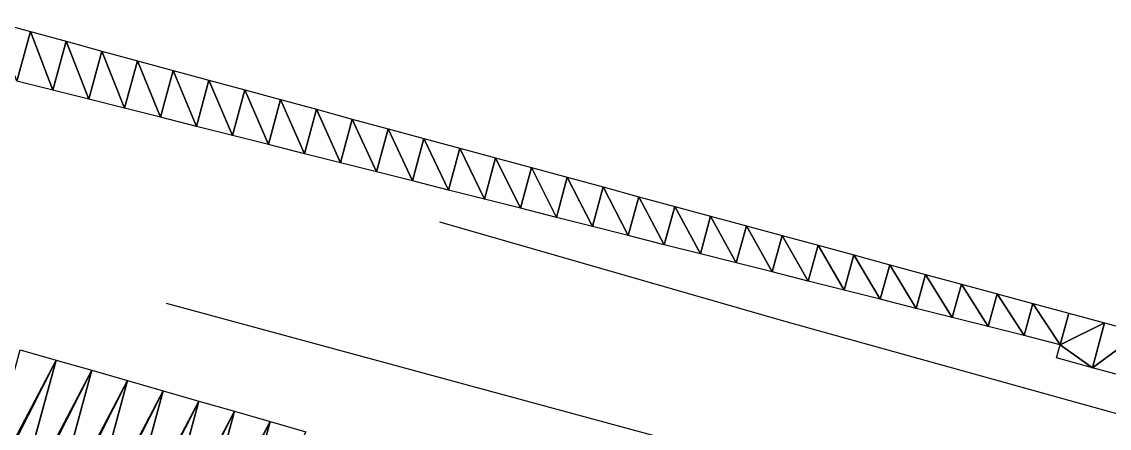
# Model space of a CAD drawing. Header units: metres. Extents: x 1882598 to 1885460, y 3171405 to 3171756.
# Drawn here: x 1883917.44 to 1883946.74, y 3171654.65 to 3171665.61 of the extents above; entities that cross this region are included whole.
import ezdxf

# ---------------------------------------------------------------- set-up
doc = ezdxf.new("R2010")
doc.units = ezdxf.units.M
doc.header["$MEASUREMENT"] = 0
doc.layers.add('00DR-R_HTA_Cl A', color=7, linetype='Continuous', true_color=0xcc0000)
doc.layers.add('Triangles surfaces projet', color=7, linetype='Continuous', true_color=0x848484)
doc.layers.add('Route - 27-28_RD561 IndG - Axe', color=1, linetype='Continuous')

msp = doc.modelspace()

# ---------------------------------------------------------------- linework, layer by layer
at = {"layer": '00DR-R_HTA_Cl A'}
msp.add_polyline3d([(1884140.277, 3171610.57, 149.882), (1884136.851, 3171603.855, 149.912), (1884134.819, 3171602.511, 149.943), (1884132.256, 3171602.571, 150.138), (1884128.626, 3171603.053, 150.295), (1884107.67, 3171608.875, 150.512), (1884091.849, 3171613.414, 150.792), (1884073.796, 3171618.552, 150.837), (1884047.812, 3171625.888, 151.097), (1884023.878, 3171632.74, 151.242), (1884015.443, 3171635.257, 151.2), (1884008.357, 3171637.466, 151.195), (1884002.02, 3171639.346, 151.252), (1883996.948, 3171640.747, 151.278), (1883973.83, 3171647.563, 151.576), (1883938.033, 3171657.516, 151.837), (1883928.705, 3171660.207, 152.712)], dxfattribs=at)
at = {"layer": 'Route - 27-28_RD561 IndG - Axe'}
msp.add_line((1883921.327, 3171658.024), (1884164.823, 3171592.026), dxfattribs=at)
at = {"layer": 'Triangles surfaces projet'}
for points in [[(1883917.31, 3171664.008, 152.054), (1883916.714, 3171665.606, 152.026), (1883917.675, 3171665.342, 152.02), (1883917.31, 3171664.008, 152.054)], [(1883917.675, 3171665.342, 152.37), (1883917.31, 3171664.008, 152.404), (1883916.714, 3171665.606, 152.376), (1883917.675, 3171665.342, 152.37)], [(1883917.31, 3171664.008, 152.054), (1883917.675, 3171665.342, 152.02), (1883918.277, 3171663.763, 152.048), (1883917.31, 3171664.008, 152.054)], [(1883918.277, 3171663.763, 152.398), (1883917.31, 3171664.008, 152.404), (1883917.675, 3171665.342, 152.37), (1883918.277, 3171663.763, 152.398)], [(1883917.675, 3171665.342, 152.02), (1883918.637, 3171665.078, 152.014), (1883918.277, 3171663.763, 152.048), (1883917.675, 3171665.342, 152.02)], [(1883918.637, 3171665.078, 152.364), (1883918.277, 3171663.763, 152.398), (1883917.675, 3171665.342, 152.37), (1883918.637, 3171665.078, 152.364)], [(1883918.277, 3171663.763, 152.048), (1883918.637, 3171665.078, 152.014), (1883919.244, 3171663.519, 152.041), (1883918.277, 3171663.763, 152.048)], [(1883919.244, 3171663.519, 152.391), (1883918.277, 3171663.763, 152.398), (1883918.637, 3171665.078, 152.364), (1883919.244, 3171663.519, 152.391)], [(1883918.637, 3171665.078, 152.014), (1883919.598, 3171664.816, 152.008), (1883919.244, 3171663.519, 152.041), (1883918.637, 3171665.078, 152.014)], [(1883919.598, 3171664.816, 152.358), (1883919.244, 3171663.519, 152.391), (1883918.637, 3171665.078, 152.364), (1883919.598, 3171664.816, 152.358)], [(1883920.211, 3171663.274, 152.035), (1883919.244, 3171663.519, 152.041), (1883919.598, 3171664.816, 152.008), (1883920.211, 3171663.274, 152.035)], [(1883920.211, 3171663.274, 152.385), (1883919.244, 3171663.519, 152.391), (1883919.598, 3171664.816, 152.358), (1883920.211, 3171663.274, 152.385)], [(1883920.56, 3171664.553, 152.001), (1883920.211, 3171663.274, 152.035), (1883919.598, 3171664.816, 152.008), (1883920.56, 3171664.553, 152.001)], [(1883920.56, 3171664.553, 152.351), (1883920.211, 3171663.274, 152.385), (1883919.598, 3171664.816, 152.358), (1883920.56, 3171664.553, 152.351)], [(1883920.211, 3171663.274, 152.035), (1883920.56, 3171664.553, 152.001), (1883921.179, 3171663.03, 152.028), (1883920.211, 3171663.274, 152.035)], [(1883921.179, 3171663.03, 152.378), (1883920.211, 3171663.274, 152.385), (1883920.56, 3171664.553, 152.351), (1883921.179, 3171663.03, 152.378)], [(1883920.56, 3171664.553, 152.001), (1883921.522, 3171664.292, 151.995), (1883921.179, 3171663.03, 152.028), (1883920.56, 3171664.553, 152.001)], [(1883921.522, 3171664.292, 152.345), (1883921.179, 3171663.03, 152.378), (1883920.56, 3171664.553, 152.351), (1883921.522, 3171664.292, 152.345)], [(1883922.146, 3171662.785, 152.021), (1883921.179, 3171663.03, 152.028), (1883921.522, 3171664.292, 151.995), (1883922.146, 3171662.785, 152.021)], [(1883922.146, 3171662.785, 152.371), (1883921.179, 3171663.03, 152.378), (1883921.522, 3171664.292, 152.345), (1883922.146, 3171662.785, 152.371)], [(1883922.146, 3171662.785, 152.021), (1883921.522, 3171664.292, 151.995), (1883922.484, 3171664.03, 151.989), (1883922.146, 3171662.785, 152.021)], [(1883922.484, 3171664.03, 152.339), (1883922.146, 3171662.785, 152.371), (1883921.522, 3171664.292, 152.345), (1883922.484, 3171664.03, 152.339)], [(1883922.146, 3171662.785, 152.021), (1883922.484, 3171664.03, 151.989), (1883923.114, 3171662.54, 152.015), (1883922.146, 3171662.785, 152.021)], [(1883923.114, 3171662.54, 152.365), (1883922.146, 3171662.785, 152.371), (1883922.484, 3171664.03, 152.339), (1883923.114, 3171662.54, 152.365)], [(1883923.114, 3171662.54, 152.015), (1883922.484, 3171664.03, 151.989), (1883923.447, 3171663.769, 151.983), (1883923.114, 3171662.54, 152.015)], [(1883923.447, 3171663.769, 152.333), (1883923.114, 3171662.54, 152.365), (1883922.484, 3171664.03, 152.339), (1883923.447, 3171663.769, 152.333)], [(1883924.084, 3171662.295, 152.008), (1883923.114, 3171662.54, 152.015), (1883923.447, 3171663.769, 151.983), (1883924.084, 3171662.295, 152.008)], [(1883924.084, 3171662.295, 152.358), (1883923.114, 3171662.54, 152.365), (1883923.447, 3171663.769, 152.333), (1883924.084, 3171662.295, 152.358)], [(1883924.084, 3171662.295, 152.008), (1883923.447, 3171663.769, 151.983), (1883924.413, 3171663.508, 151.977), (1883924.084, 3171662.295, 152.008)], [(1883924.413, 3171663.508, 152.327), (1883924.084, 3171662.295, 152.358), (1883923.447, 3171663.769, 152.333), (1883924.413, 3171663.508, 152.327)], [(1883924.084, 3171662.295, 152.008), (1883924.413, 3171663.508, 151.977), (1883925.054, 3171662.05, 152.002), (1883924.084, 3171662.295, 152.008)], [(1883925.054, 3171662.05, 152.352), (1883924.084, 3171662.295, 152.358), (1883924.413, 3171663.508, 152.327), (1883925.054, 3171662.05, 152.352)], [(1883924.413, 3171663.508, 151.977), (1883925.378, 3171663.246, 151.971), (1883925.054, 3171662.05, 152.002), (1883924.413, 3171663.508, 151.977)], [(1883925.378, 3171663.246, 152.321), (1883925.054, 3171662.05, 152.352), (1883924.413, 3171663.508, 152.327), (1883925.378, 3171663.246, 152.321)], [(1883926.023, 3171661.805, 151.995), (1883925.054, 3171662.05, 152.002), (1883925.378, 3171663.246, 151.971), (1883926.023, 3171661.805, 151.995)], [(1883926.023, 3171661.805, 152.345), (1883925.054, 3171662.05, 152.352), (1883925.378, 3171663.246, 152.321), (1883926.023, 3171661.805, 152.345)], [(1883926.023, 3171661.805, 151.995), (1883925.378, 3171663.246, 151.971), (1883926.343, 3171662.984, 151.965), (1883926.023, 3171661.805, 151.995)], [(1883926.343, 3171662.984, 152.315), (1883926.023, 3171661.805, 152.345), (1883925.378, 3171663.246, 152.321), (1883926.343, 3171662.984, 152.315)], [(1883926.023, 3171661.805, 151.995), (1883926.343, 3171662.984, 151.965), (1883926.993, 3171661.56, 151.988), (1883926.023, 3171661.805, 151.995)], [(1883926.993, 3171661.56, 152.338), (1883926.023, 3171661.805, 152.345), (1883926.343, 3171662.984, 152.315), (1883926.993, 3171661.56, 152.338)], [(1883926.993, 3171661.56, 151.988), (1883926.343, 3171662.984, 151.965), (1883927.308, 3171662.723, 151.958), (1883926.993, 3171661.56, 151.988)], [(1883927.308, 3171662.723, 152.308), (1883926.993, 3171661.56, 152.338), (1883926.343, 3171662.984, 152.315), (1883927.308, 3171662.723, 152.308)], [(1883927.308, 3171662.723, 151.958), (1883927.963, 3171661.315, 151.982), (1883926.993, 3171661.56, 151.988), (1883927.308, 3171662.723, 151.958)], [(1883927.963, 3171661.315, 152.332), (1883926.993, 3171661.56, 152.338), (1883927.308, 3171662.723, 152.308), (1883927.963, 3171661.315, 152.332)], [(1883928.273, 3171662.461, 151.952), (1883927.963, 3171661.315, 151.982), (1883927.308, 3171662.723, 151.958), (1883928.273, 3171662.461, 151.952)], [(1883928.273, 3171662.461, 152.302), (1883927.963, 3171661.315, 152.332), (1883927.308, 3171662.723, 152.308), (1883928.273, 3171662.461, 152.302)], [(1883927.963, 3171661.315, 151.982), (1883928.273, 3171662.461, 151.952), (1883928.932, 3171661.07, 151.975), (1883927.963, 3171661.315, 151.982)], [(1883928.932, 3171661.07, 152.325), (1883927.963, 3171661.315, 152.332), (1883928.273, 3171662.461, 152.302), (1883928.932, 3171661.07, 152.325)], [(1883928.932, 3171661.07, 151.975), (1883928.273, 3171662.461, 151.952), (1883929.238, 3171662.199, 151.946), (1883928.932, 3171661.07, 151.975)], [(1883929.238, 3171662.199, 152.296), (1883928.932, 3171661.07, 152.325), (1883928.273, 3171662.461, 152.302), (1883929.238, 3171662.199, 152.296)], [(1883928.932, 3171661.07, 151.975), (1883929.238, 3171662.199, 151.946), (1883929.902, 3171660.825, 151.969), (1883928.932, 3171661.07, 151.975)], [(1883929.902, 3171660.825, 152.319), (1883928.932, 3171661.07, 152.325), (1883929.238, 3171662.199, 152.296), (1883929.902, 3171660.825, 152.319)], [(1883929.238, 3171662.199, 151.946), (1883930.204, 3171661.938, 151.94), (1883929.902, 3171660.825, 151.969), (1883929.238, 3171662.199, 151.946)], [(1883930.204, 3171661.938, 152.29), (1883929.902, 3171660.825, 152.319), (1883929.238, 3171662.199, 152.296), (1883930.204, 3171661.938, 152.29)], [(1883929.902, 3171660.825, 151.969), (1883930.204, 3171661.938, 151.94), (1883930.871, 3171660.579, 151.962), (1883929.902, 3171660.825, 151.969)], [(1883930.871, 3171660.579, 152.312), (1883929.902, 3171660.825, 152.319), (1883930.204, 3171661.938, 152.29), (1883930.871, 3171660.579, 152.312)], [(1883931.169, 3171661.676, 151.934), (1883930.871, 3171660.579, 151.962), (1883930.204, 3171661.938, 151.94), (1883931.169, 3171661.676, 151.934)], [(1883931.169, 3171661.676, 152.284), (1883930.871, 3171660.579, 152.312), (1883930.204, 3171661.938, 152.29), (1883931.169, 3171661.676, 152.284)], [(1883931.169, 3171661.676, 151.934), (1883931.841, 3171660.334, 151.956), (1883930.871, 3171660.579, 151.962), (1883931.169, 3171661.676, 151.934)], [(1883931.841, 3171660.334, 152.306), (1883930.871, 3171660.579, 152.312), (1883931.169, 3171661.676, 152.284), (1883931.841, 3171660.334, 152.306)], [(1883931.841, 3171660.334, 151.956), (1883931.169, 3171661.676, 151.934), (1883932.134, 3171661.415, 151.928), (1883931.841, 3171660.334, 151.956)], [(1883932.134, 3171661.415, 152.278), (1883931.841, 3171660.334, 152.306), (1883931.169, 3171661.676, 152.284), (1883932.134, 3171661.415, 152.278)], [(1883932.811, 3171660.089, 151.948), (1883931.841, 3171660.334, 151.956), (1883932.134, 3171661.415, 151.928), (1883932.811, 3171660.089, 151.948)], [(1883932.811, 3171660.089, 152.298), (1883931.841, 3171660.334, 152.306), (1883932.134, 3171661.415, 152.278), (1883932.811, 3171660.089, 152.298)], [(1883933.099, 3171661.153, 151.921), (1883932.811, 3171660.089, 151.948), (1883932.134, 3171661.415, 151.928), (1883933.099, 3171661.153, 151.921)], [(1883933.099, 3171661.153, 152.271), (1883932.811, 3171660.089, 152.298), (1883932.134, 3171661.415, 152.278), (1883933.099, 3171661.153, 152.271)], [(1883932.811, 3171660.089, 151.948), (1883933.099, 3171661.153, 151.921), (1883933.78, 3171659.844, 151.941), (1883932.811, 3171660.089, 151.948)], [(1883933.78, 3171659.844, 152.291), (1883932.811, 3171660.089, 152.298), (1883933.099, 3171661.153, 152.271), (1883933.78, 3171659.844, 152.291)], [(1883933.099, 3171661.153, 151.921), (1883934.064, 3171660.891, 151.914), (1883933.78, 3171659.844, 151.941), (1883933.099, 3171661.153, 151.921)], [(1883934.064, 3171660.891, 152.264), (1883933.78, 3171659.844, 152.291), (1883933.099, 3171661.153, 152.271), (1883934.064, 3171660.891, 152.264)], [(1883934.75, 3171659.599, 151.933), (1883933.78, 3171659.844, 151.941), (1883934.064, 3171660.891, 151.914), (1883934.75, 3171659.599, 151.933)], [(1883934.75, 3171659.599, 152.283), (1883933.78, 3171659.844, 152.291), (1883934.064, 3171660.891, 152.264), (1883934.75, 3171659.599, 152.283)], [(1883934.064, 3171660.891, 151.914), (1883935.029, 3171660.63, 151.906), (1883934.75, 3171659.599, 151.933), (1883934.064, 3171660.891, 151.914)], [(1883935.029, 3171660.63, 152.256), (1883934.75, 3171659.599, 152.283), (1883934.064, 3171660.891, 152.264), (1883935.029, 3171660.63, 152.256)], [(1883934.75, 3171659.599, 151.933), (1883935.029, 3171660.63, 151.906), (1883935.72, 3171659.354, 151.926), (1883934.75, 3171659.599, 151.933)], [(1883935.72, 3171659.354, 152.276), (1883934.75, 3171659.599, 152.283), (1883935.029, 3171660.63, 152.256), (1883935.72, 3171659.354, 152.276)], [(1883935.72, 3171659.354, 151.926), (1883935.029, 3171660.63, 151.906), (1883935.995, 3171660.368, 151.899), (1883935.72, 3171659.354, 151.926)], [(1883935.995, 3171660.368, 152.249), (1883935.72, 3171659.354, 152.276), (1883935.029, 3171660.63, 152.256), (1883935.995, 3171660.368, 152.249)], [(1883935.995, 3171660.368, 151.899), (1883936.689, 3171659.109, 151.918), (1883935.72, 3171659.354, 151.926), (1883935.995, 3171660.368, 151.899)], [(1883936.689, 3171659.109, 152.268), (1883935.72, 3171659.354, 152.276), (1883935.995, 3171660.368, 152.249), (1883936.689, 3171659.109, 152.268)], [(1883935.995, 3171660.368, 151.899), (1883936.96, 3171660.107, 151.892), (1883936.689, 3171659.109, 151.918), (1883935.995, 3171660.368, 151.899)], [(1883936.96, 3171660.107, 152.242), (1883936.689, 3171659.109, 152.268), (1883935.995, 3171660.368, 152.249), (1883936.96, 3171660.107, 152.242)], [(1883937.659, 3171658.864, 151.911), (1883936.689, 3171659.109, 151.918), (1883936.96, 3171660.107, 151.892), (1883937.659, 3171658.864, 151.911)], [(1883937.659, 3171658.864, 152.261), (1883936.689, 3171659.109, 152.268), (1883936.96, 3171660.107, 152.242), (1883937.659, 3171658.864, 152.261)], [(1883937.659, 3171658.864, 151.911), (1883936.96, 3171660.107, 151.892), (1883937.925, 3171659.845, 151.885), (1883937.659, 3171658.864, 151.911)], [(1883937.925, 3171659.845, 152.235), (1883937.659, 3171658.864, 152.261), (1883936.96, 3171660.107, 152.242), (1883937.925, 3171659.845, 152.235)], [(1883938.629, 3171658.619, 151.903), (1883937.659, 3171658.864, 151.911), (1883937.925, 3171659.845, 151.885), (1883938.629, 3171658.619, 151.903)], [(1883938.629, 3171658.619, 152.253), (1883937.659, 3171658.864, 152.261), (1883937.925, 3171659.845, 152.235), (1883938.629, 3171658.619, 152.253)], [(1883938.89, 3171659.583, 151.878), (1883938.629, 3171658.619, 151.903), (1883937.925, 3171659.845, 151.885), (1883938.89, 3171659.583, 151.878)], [(1883938.89, 3171659.583, 152.228), (1883938.629, 3171658.619, 152.253), (1883937.925, 3171659.845, 152.235), (1883938.89, 3171659.583, 152.228)], [(1883939.598, 3171658.374, 151.896), (1883938.629, 3171658.619, 151.903), (1883938.89, 3171659.583, 151.878), (1883939.598, 3171658.374, 151.896)], [(1883939.598, 3171658.374, 152.246), (1883938.629, 3171658.619, 152.253), (1883938.89, 3171659.583, 152.228), (1883939.598, 3171658.374, 152.246)], [(1883938.89, 3171659.583, 151.878), (1883939.855, 3171659.322, 151.871), (1883939.598, 3171658.374, 151.896), (1883938.89, 3171659.583, 151.878)], [(1883939.855, 3171659.322, 152.221), (1883939.598, 3171658.374, 152.246), (1883938.89, 3171659.583, 152.228), (1883939.855, 3171659.322, 152.221)], [(1883939.598, 3171658.374, 151.896), (1883939.855, 3171659.322, 151.871), (1883940.568, 3171658.128, 151.888), (1883939.598, 3171658.374, 151.896)], [(1883940.568, 3171658.128, 152.238), (1883939.598, 3171658.374, 152.246), (1883939.855, 3171659.322, 152.221), (1883940.568, 3171658.128, 152.238)], [(1883940.821, 3171659.06, 151.864), (1883940.568, 3171658.128, 151.888), (1883939.855, 3171659.322, 151.871), (1883940.821, 3171659.06, 151.864)], [(1883940.821, 3171659.06, 152.214), (1883940.568, 3171658.128, 152.238), (1883939.855, 3171659.322, 152.221), (1883940.821, 3171659.06, 152.214)], [(1883941.538, 3171657.883, 151.881), (1883940.568, 3171658.128, 151.888), (1883940.821, 3171659.06, 151.864), (1883941.538, 3171657.883, 151.881)], [(1883941.538, 3171657.883, 152.231), (1883940.568, 3171658.128, 152.238), (1883940.821, 3171659.06, 152.214), (1883941.538, 3171657.883, 152.231)], [(1883941.786, 3171658.799, 151.857), (1883941.538, 3171657.883, 151.881), (1883940.821, 3171659.06, 151.864), (1883941.786, 3171658.799, 151.857)], [(1883941.786, 3171658.799, 152.207), (1883941.538, 3171657.883, 152.231), (1883940.821, 3171659.06, 152.214), (1883941.786, 3171658.799, 152.207)], [(1883941.538, 3171657.883, 151.881), (1883941.786, 3171658.799, 151.857), (1883942.507, 3171657.638, 151.873), (1883941.538, 3171657.883, 151.881)], [(1883942.507, 3171657.638, 152.223), (1883941.538, 3171657.883, 152.231), (1883941.786, 3171658.799, 152.207), (1883942.507, 3171657.638, 152.223)], [(1883942.751, 3171658.537, 151.85), (1883942.507, 3171657.638, 151.873), (1883941.786, 3171658.799, 151.857), (1883942.751, 3171658.537, 151.85)], [(1883942.751, 3171658.537, 152.2), (1883942.507, 3171657.638, 152.223), (1883941.786, 3171658.799, 152.207), (1883942.751, 3171658.537, 152.2)], [(1883942.507, 3171657.638, 151.873), (1883942.751, 3171658.537, 151.85), (1883943.477, 3171657.393, 151.866), (1883942.507, 3171657.638, 151.873)], [(1883943.477, 3171657.393, 152.216), (1883942.507, 3171657.638, 152.223), (1883942.751, 3171658.537, 152.2), (1883943.477, 3171657.393, 152.216)], [(1883943.716, 3171658.275, 151.843), (1883943.477, 3171657.393, 151.866), (1883942.751, 3171658.537, 151.85), (1883943.716, 3171658.275, 151.843)], [(1883943.716, 3171658.275, 152.193), (1883943.477, 3171657.393, 152.216), (1883942.751, 3171658.537, 152.2), (1883943.716, 3171658.275, 152.193)], [(1883943.477, 3171657.393, 151.866), (1883943.716, 3171658.275, 151.843), (1883944.447, 3171657.148, 151.858), (1883943.477, 3171657.393, 151.866)], [(1883944.447, 3171657.148, 152.208), (1883943.477, 3171657.393, 152.216), (1883943.716, 3171658.275, 152.193), (1883944.447, 3171657.148, 152.208)], [(1883944.681, 3171658.014, 151.836), (1883944.447, 3171657.148, 151.858), (1883943.716, 3171658.275, 151.843), (1883944.681, 3171658.014, 151.836)], [(1883944.681, 3171658.014, 152.186), (1883944.447, 3171657.148, 152.208), (1883943.716, 3171658.275, 152.193), (1883944.681, 3171658.014, 152.186)], [(1883944.681, 3171658.014, 151.836), (1883945.416, 3171656.903, 151.851), (1883944.447, 3171657.148, 151.858), (1883944.681, 3171658.014, 151.836)], [(1883945.416, 3171656.903, 152.201), (1883944.447, 3171657.148, 152.208), (1883944.681, 3171658.014, 152.186), (1883945.416, 3171656.903, 152.201)], [(1883945.416, 3171656.903, 151.851), (1883944.681, 3171658.014, 151.836), (1883945.646, 3171657.752, 151.829), (1883945.416, 3171656.903, 151.851)], [(1883944.681, 3171658.014, 152.186), (1883945.646, 3171657.752, 152.179), (1883945.416, 3171656.903, 152.201), (1883944.681, 3171658.014, 152.186)], [(1883945.646, 3171657.752, 152.179), (1883945.416, 3171656.903, 152.201), (1883945.416, 3171656.903, 152.201), (1883945.646, 3171657.752, 152.179)], [(1883946.612, 3171657.491, 152.172), (1883945.416, 3171656.903, 152.201), (1883945.646, 3171657.752, 152.179), (1883946.612, 3171657.491, 152.172)], [(1883946.285, 3171656.284, 152.203), (1883945.416, 3171656.903, 152.201), (1883946.612, 3171657.491, 152.172), (1883946.285, 3171656.284, 152.203)], [(1883947.577, 3171657.229, 152.164), (1883946.285, 3171656.284, 152.203), (1883946.612, 3171657.491, 152.172), (1883947.577, 3171657.229, 152.164)], [(1883947.25, 3171656.023, 152.196), (1883946.285, 3171656.284, 152.203), (1883947.577, 3171657.229, 152.164), (1883947.25, 3171656.023, 152.196)], [(1883918.364, 3171656.491, 152.097), (1883916.108, 3171652.032, 151.981), (1883917.401, 3171656.768, 152.104), (1883918.364, 3171656.491, 152.097)], [(1883918.364, 3171656.491, 152.447), (1883916.203, 3171652.379, 152.34), (1883917.401, 3171656.768, 152.454), (1883918.364, 3171656.491, 152.447)], [(1883945.416, 3171656.903, 152.201), (1883946.285, 3171656.284, 152.203), (1883945.319, 3171656.546, 152.21), (1883945.416, 3171656.903, 152.201)], [(1883917.077, 3171651.768, 151.975), (1883916.108, 3171652.032, 151.981), (1883918.364, 3171656.491, 152.097), (1883917.077, 3171651.768, 151.975)], [(1883917.171, 3171652.115, 152.334), (1883916.203, 3171652.379, 152.34), (1883918.364, 3171656.491, 152.447), (1883917.171, 3171652.115, 152.334)], [(1883919.326, 3171656.215, 152.091), (1883917.077, 3171651.768, 151.975), (1883918.364, 3171656.491, 152.097), (1883919.326, 3171656.215, 152.091)], [(1883919.326, 3171656.215, 152.441), (1883917.171, 3171652.115, 152.334), (1883918.364, 3171656.491, 152.447), (1883919.326, 3171656.215, 152.441)], [(1883919.326, 3171656.215, 152.091), (1883918.045, 3171651.505, 151.969), (1883917.077, 3171651.768, 151.975), (1883919.326, 3171656.215, 152.091)], [(1883918.139, 3171651.851, 152.328), (1883917.171, 3171652.115, 152.334), (1883919.326, 3171656.215, 152.441), (1883918.139, 3171651.851, 152.328)], [(1883920.288, 3171655.938, 152.084), (1883918.045, 3171651.505, 151.969), (1883919.326, 3171656.215, 152.091), (1883920.288, 3171655.938, 152.084)], [(1883920.288, 3171655.938, 152.434), (1883918.139, 3171651.851, 152.328), (1883919.326, 3171656.215, 152.441), (1883920.288, 3171655.938, 152.434)], [(1883918.045, 3171651.505, 151.969), (1883920.288, 3171655.938, 152.084), (1883919.014, 3171651.242, 151.963), (1883918.045, 3171651.505, 151.969)], [(1883919.108, 3171651.588, 152.322), (1883918.139, 3171651.851, 152.328), (1883920.288, 3171655.938, 152.434), (1883919.108, 3171651.588, 152.322)], [(1883921.25, 3171655.662, 152.078), (1883919.014, 3171651.242, 151.963), (1883920.288, 3171655.938, 152.084), (1883921.25, 3171655.662, 152.078)], [(1883921.25, 3171655.662, 152.428), (1883919.108, 3171651.588, 152.322), (1883920.288, 3171655.938, 152.434), (1883921.25, 3171655.662, 152.428)], [(1883919.981, 3171650.979, 151.957), (1883919.014, 3171651.242, 151.963), (1883921.25, 3171655.662, 152.078), (1883919.981, 3171650.979, 151.957)], [(1883920.075, 3171651.326, 152.316), (1883919.108, 3171651.588, 152.322), (1883921.25, 3171655.662, 152.428), (1883920.075, 3171651.326, 152.316)], [(1883922.211, 3171655.385, 152.071), (1883919.981, 3171650.979, 151.957), (1883921.25, 3171655.662, 152.078), (1883922.211, 3171655.385, 152.071)], [(1883922.211, 3171655.385, 152.421), (1883920.075, 3171651.326, 152.316), (1883921.25, 3171655.662, 152.428), (1883922.211, 3171655.385, 152.421)], [(1883919.981, 3171650.979, 151.957), (1883922.211, 3171655.385, 152.071), (1883920.946, 3171650.718, 151.951), (1883919.981, 3171650.979, 151.957)], [(1883921.04, 3171651.064, 152.31), (1883920.075, 3171651.326, 152.316), (1883922.211, 3171655.385, 152.421), (1883921.04, 3171651.064, 152.31)], [(1883922.211, 3171655.385, 152.071), (1883923.172, 3171655.109, 152.065), (1883920.946, 3171650.718, 151.951), (1883922.211, 3171655.385, 152.071)], [(1883923.172, 3171655.109, 152.415), (1883921.04, 3171651.064, 152.31), (1883922.211, 3171655.385, 152.421), (1883923.172, 3171655.109, 152.415)], [(1883920.946, 3171650.718, 151.951), (1883923.172, 3171655.109, 152.065), (1883921.911, 3171650.456, 151.944), (1883920.946, 3171650.718, 151.951)], [(1883922.005, 3171650.803, 152.303), (1883921.04, 3171651.064, 152.31), (1883923.172, 3171655.109, 152.415), (1883922.005, 3171650.803, 152.303)], [(1883921.911, 3171650.456, 151.944), (1883923.172, 3171655.109, 152.065), (1883924.133, 3171654.833, 152.058), (1883921.911, 3171650.456, 151.944)], [(1883924.133, 3171654.833, 152.408), (1883922.005, 3171650.803, 152.303), (1883923.172, 3171655.109, 152.415), (1883924.133, 3171654.833, 152.408)], [(1883922.876, 3171650.195, 151.938), (1883921.911, 3171650.456, 151.944), (1883924.133, 3171654.833, 152.058), (1883922.876, 3171650.195, 151.938)], [(1883922.97, 3171650.541, 152.297), (1883922.005, 3171650.803, 152.303), (1883924.133, 3171654.833, 152.408), (1883922.97, 3171650.541, 152.297)], [(1883924.133, 3171654.833, 152.058), (1883925.095, 3171654.556, 152.052), (1883922.876, 3171650.195, 151.938), (1883924.133, 3171654.833, 152.058)], [(1883925.095, 3171654.556, 152.402), (1883922.97, 3171650.541, 152.297), (1883924.133, 3171654.833, 152.408), (1883925.095, 3171654.556, 152.402)]]:
    msp.add_3dface(points, dxfattribs=at)

doc.saveas('drawing.dxf')
